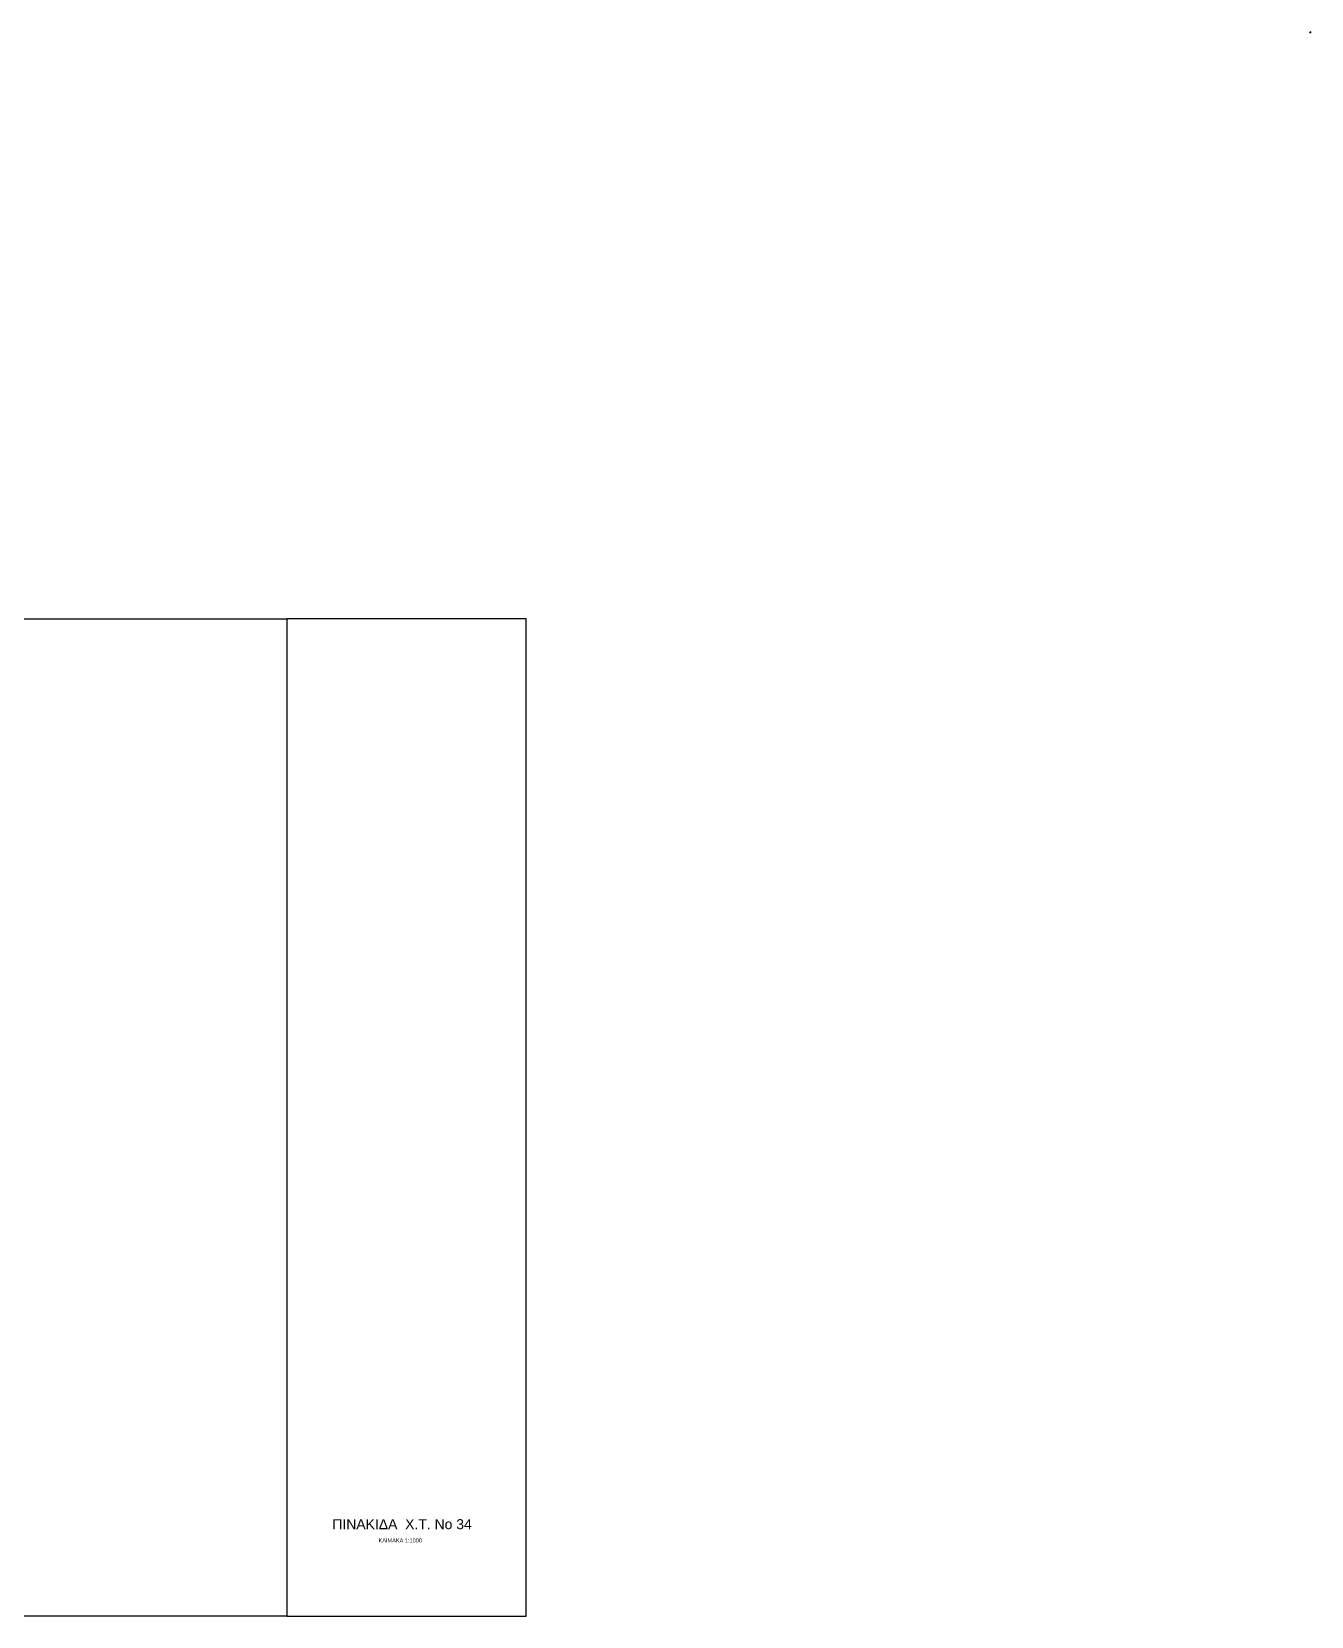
# Model space of a CAD drawing. Header units: millimetres. Extents: x 1451 to 4015, y 754 to 2365.
# Drawn here: x 2733 to 4015, y 776 to 2365 of the extents above; entities that cross this region are included whole.
import ezdxf

# ---------------------------------------------------------------- set-up
doc = ezdxf.new("R2010")
doc.units = ezdxf.units.MM
doc.layers.add('Επιγραφές - Σχήματα', color=7, linetype='Continuous')
doc.layers.add('Μηχανική τομή', color=7, linetype='Continuous')
doc.styles.get("Standard").update_dxf_attribs({"font": 'ARIAL.TTF'})

# ---------------------------------------------------------------- blocks, each defined once
blk = doc.blocks.new('ΜΗΧΑΝΙΚΗ ΤΟΜΗ')
at = {"layer": 'Μηχανική τομή', "ltscale": 40}
for p, q in [((-1.9, 0.8), (1.9, 0.8)), ((1.9, 0), (-1.9, 0))]:
    blk.add_line(p, q, dxfattribs=at)

msp = doc.modelspace()

# ---------------------------------------------------------------- linework, layer by layer
at = {"layer": 'Επιγραφές - Σχήματα'}
msp.add_lwpolyline([(1485, 1776), (2988.8, 1776), (2988.8, 776.1), (1485, 776.1)], close=True, dxfattribs=at)
at = {"layer": 'Επιγραφές - Σχήματα', "ltscale": 10}
msp.add_lwpolyline([(2988.8, 776.1), (3228.6, 776.1), (3228.6, 1776), (2988.8, 1776)], dxfattribs=at)

# ---------------------------------------------------------------- block references
at = {"layer": 'Μηχανική τομή', "xscale": 0.500000000000368, "yscale": 0.500000000000368, "zscale": 0.500000000000368, "rotation": 227.73211312975}
msp.add_blockref('ΜΗΧΑΝΙΚΗ ΤΟΜΗ', (4014.4, 2363.9), dxfattribs=at)

# ---------------------------------------------------------------- texts
at = {"layer": 'Επιγραφές - Σχήματα', "ltscale": 10, "width": 315.036, "attachment_point": 1}
for s, insert, char_height in [('ΠΙΝΑΚΙΔΑ  Χ.Τ. Νο 34', (3034.3, 873.4), 10), ('ΚΛΙΜΑΚΑ 1:1000', (3080.6, 854.1), 4)]:
    msp.add_mtext(s, dxfattribs=dict(at, insert=insert, char_height=char_height))

doc.saveas('drawing.dxf')
